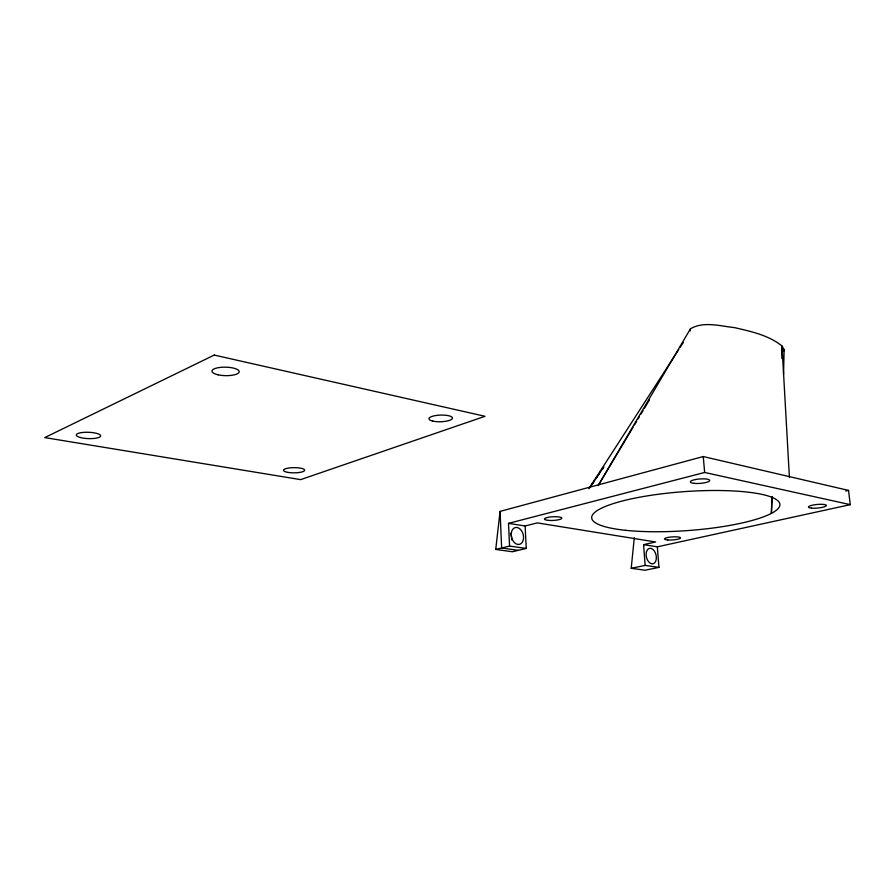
<?xml version="1.0" encoding="UTF-8"?>
<svg xmlns="http://www.w3.org/2000/svg" width="895" height="895" viewBox="0 0 895 895"><rect width="100%" height="100%" fill="white"/><g stroke="black" fill="none" stroke-linecap="round" stroke-linejoin="round"><path stroke-width="1.34" d="M781.894 358.548L782.006 345.985C768.548 335.144 750.972 331.452 734.504 327.615C720.251 326.116 703.582 321.003 690.448 328.801L598.117 485.661L633.067 427.318M783.539 374.535L784.132 349.52L782.006 345.985L789.412 477.482M771.993 496.714L771.4 513.417L772.016 496.669M658.933 567.374L645.138 565.405L643.594 544.652L657.344 546.823L658.933 567.374L645.026 570.227L631.21 568.303L634.287 537.772M495.729 549.429L509.557 546.073L508.517 523.362L525.119 525.98L526.226 548.456L512.387 551.756L495.729 549.429L500.048 511.392L703.246 456.551L848.538 490.415L850.25 504.646L657.344 546.823M690.19 330.949L690.448 328.801M783.505 351.478L784.132 349.52M634.488 424.935L636.625 421.355M638.046 418.972L639.477 416.589M640.898 414.206L643.035 410.637M644.467 408.254L649.446 399.92M588.899 488.681L678.734 349.553M680.245 347.215L683.265 342.539M590.174 486.981L597.233 476.599M598.811 474.294L602.727 468.521M589.872 487.663L593.777 481.913M596.126 478.456L599.247 473.858M602.369 469.26L603.935 466.955M508.517 523.362L704.656 472.459L850.25 504.646M525.119 525.98L537.28 522.893L655.621 541.978L643.594 544.652M845.82 491.031L848.538 490.415M631.21 568.303L645.138 565.405M518.317 550.347L501.647 547.997L500.048 511.392M509.557 546.073L526.226 548.456M510.452 533.409L511.224 535.355A9.006 6.533 -85.7 0 1 511.56 539.83M703.246 456.551L704.656 472.459M214.241 355.069L44.75 437.588L300.63 479.63L485.012 416.298L214.241 355.069M694.196 483.367A9.744 2.215 -4.4 0 0 709.668 480.727A9.744 2.215 -4.4 0 0 696.209 479.407A9.744 2.215 -4.4 0 0 694.196 483.367M811.474 508.125A8.995 1.801 -5.1 0 0 826.186 505.865A8.995 1.801 -5.1 0 0 814.539 504.791A8.995 1.801 -5.1 0 0 811.474 508.125M667.793 539.965A8.066 1.533 -3.8 0 0 680.513 538.063A8.066 1.533 -3.8 0 0 669.18 537.235A8.066 1.533 -3.8 0 0 667.793 539.965M548.635 520.387A8.737 1.835 -2.9 0 0 561.847 518.205A8.737 1.835 -2.9 0 0 548.903 517.198A8.737 1.835 -2.9 0 0 548.635 520.387M432.889 421.131A11.769 3.334 -1.8 0 0 452.232 418.748A11.769 3.334 -1.8 0 0 436.995 415.358A11.769 3.334 -1.8 0 0 432.889 421.131M80.181 437.487A12.183 3.166 2.1 0 0 100.341 436.559A12.183 3.166 2.1 0 0 84.891 432.296A12.183 3.166 2.1 0 0 80.181 437.487M218.111 374.815A13.626 4.24 1.2 0 0 239.189 371.906A13.626 4.24 1.2 0 0 219.432 367.509A13.626 4.24 1.2 0 0 218.111 374.815M287.955 472.392A10.55 2.595 -0.3 0 0 304.613 470.446A10.55 2.595 -0.3 0 0 289.79 467.895A10.55 2.595 -0.3 0 0 287.955 472.392M625.694 530.321A94.355 19.545 -4.1 0 0 778.549 508.08A94.355 19.545 -4.1 0 0 653.014 495.002A94.355 19.545 -4.1 0 0 625.694 530.321M511.313 532.905A8.659 5.997 76 0 0 519.391 544.384A8.659 5.997 76 0 0 521.438 530.601A8.659 5.997 76 0 0 511.313 532.905M646.514 551.555A7.91 4.945 76.8 0 0 651.851 563.805A7.91 4.945 76.8 0 0 655.353 552.83A7.91 4.945 76.8 0 0 646.514 551.555"/></g></svg>
